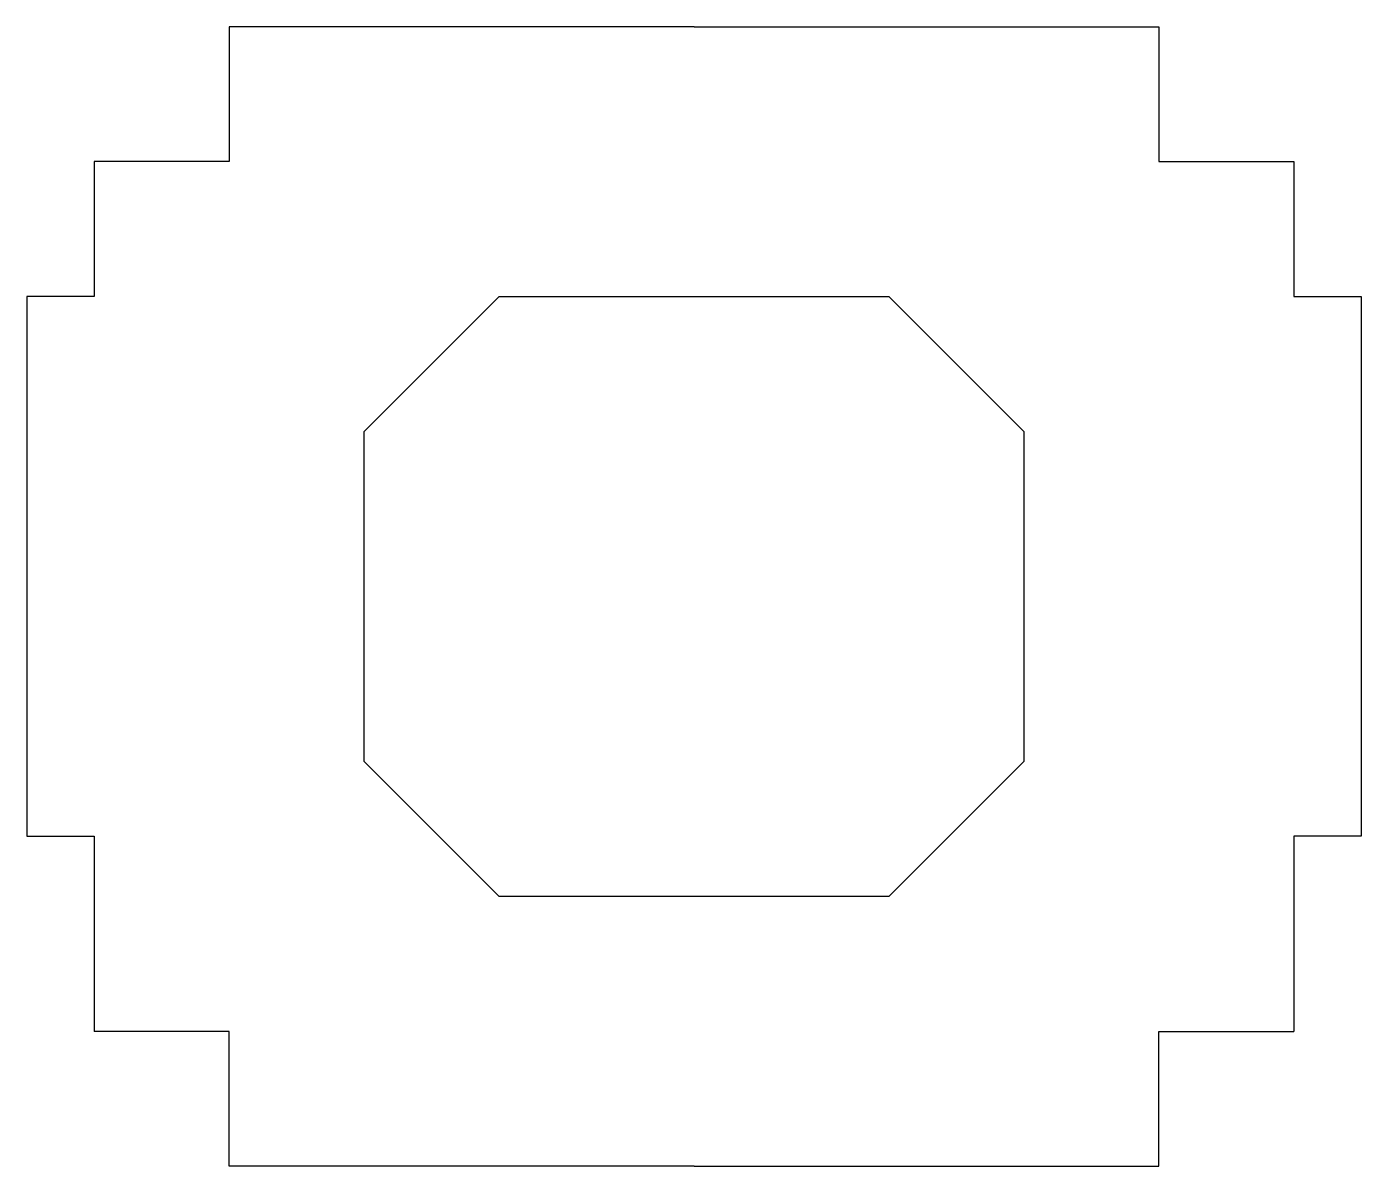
# Model space of a CAD drawing. Header units: millimetres. Extents: x -24.7 to 24.7, y -22.2 to 20.
import ezdxf

# ---------------------------------------------------------------- set-up
doc = ezdxf.new("R2010")
doc.units = ezdxf.units.MM
doc.layers.get('0').update_dxf_attribs({"linetype": 'CONTINUOUS'})

msp = doc.modelspace()

# ---------------------------------------------------------------- linework, layer by layer
for p, q in [((-17.222, 20), (-17.222, 15)), ((0, 20), (-17.222, 20)), ((0, 20), (17.222, 20)), ((17.222, 20), (17.222, 15)), ((-17.222, 15), (-22.222, 15)), ((-22.222, 15), (-22.222, 10)), ((17.222, 15), (22.222, 15)), ((22.222, 15), (22.222, 10)), ((-24.722, 10), (-24.722, -10)), ((-22.222, 10), (-24.722, 10)), ((22.222, 10), (24.722, 10)), ((24.722, 10), (24.722, -10)), ((-24.722, -10), (-22.222, -10)), ((-22.222, -10), (-22.222, -17.229)), ((24.722, -10), (22.222, -10)), ((22.222, -10), (22.222, -17.229)), ((-17.222, -17.229), (-22.222, -17.229)), ((-17.222, -22.229), (-17.222, -17.229)), ((17.222, -22.229), (17.222, -17.229)), ((17.222, -17.229), (22.222, -17.229)), ((0, -22.229), (-17.222, -22.229)), ((0, -22.229), (17.222, -22.229))]:
    msp.add_line(p, q)
msp.add_lwpolyline([(7.222, -12.229), (0, -12.229), (-7.222, -12.229), (-12.222, -7.229), (-12.222, 0), (-12.222, 5), (-7.222, 10), (0, 10), (7.222, 10), (12.222, 5), (12.222, 0), (12.222, -7.229)], close=True)

doc.saveas('drawing.dxf')
